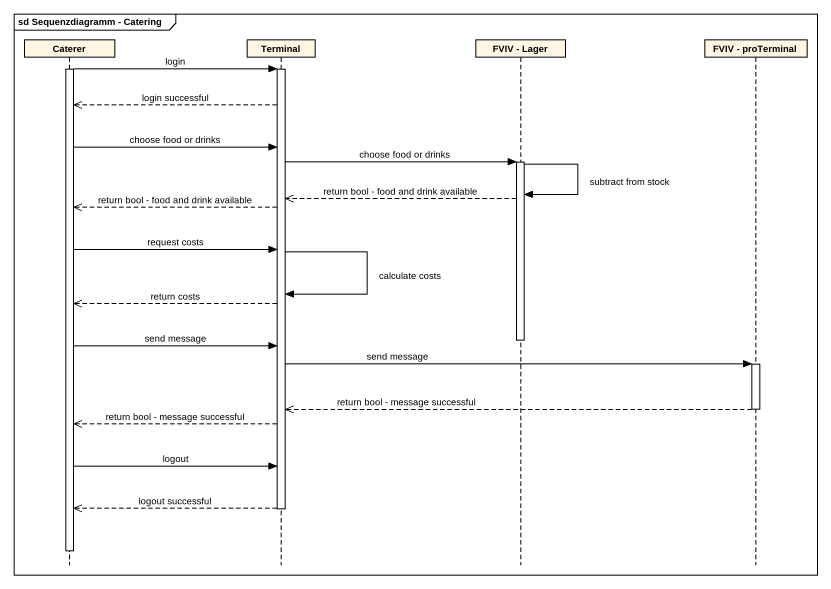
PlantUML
@startuml
mainframe sd Sequenzdiagramm - Catering
hide footbox
participant Caterer
participant Terminal
participant "FVIV - Lager" as FVIV_Lager
participant "FVIV - proTerminal" as FVIV_proTerminal

activate Caterer
Caterer -> Terminal : login
activate Terminal
Terminal -->> Caterer : login successful
Caterer -> Terminal : choose food or drinks
Terminal -> FVIV_Lager : choose food or drinks
activate FVIV_Lager
FVIV_Lager -> FVIV_Lager : subtract from stock
FVIV_Lager -->> Terminal : return bool - food and drink available
Terminal -->> Caterer : return bool - food and drink available
Caterer -> Terminal : request costs
Terminal -> Terminal : calculate costs
Terminal -->> Caterer : return costs
deactivate FVIV_Lager
Caterer -> Terminal : send message
Terminal -> FVIV_proTerminal : send message
activate FVIV_proTerminal
FVIV_proTerminal -->> Terminal : return bool - message successful
deactivate FVIV_proTerminal
Terminal -->> Caterer : return bool - message successful
Caterer -> Terminal : logout
Terminal -->> Caterer : logout successful
deactivate Terminal
deactivate Caterer
@enduml
